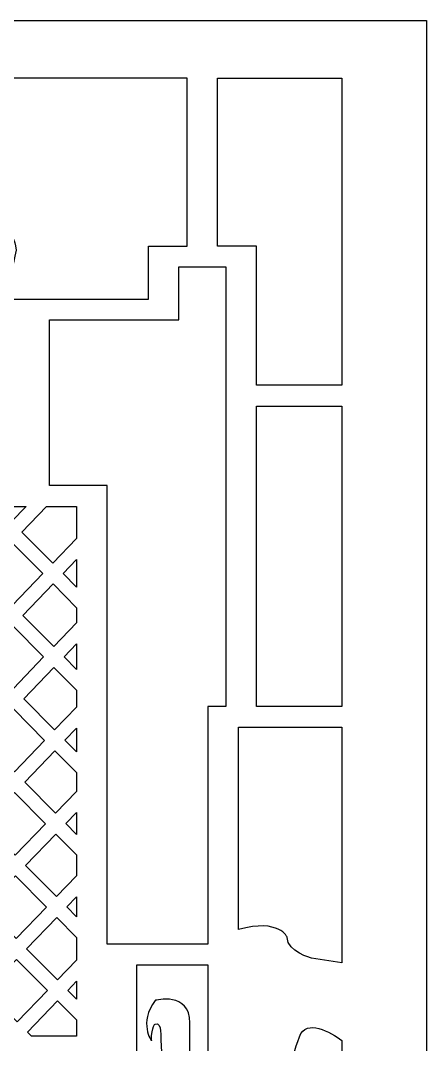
# Model space of a CAD drawing. Header units: centimetres. Extents: x 14.1 to 21.4, y -9 to 9.
# Drawn here: x 18.64 to 21.44, y 1.95 to 9 of the extents above; entities that cross this region are included whole.
import ezdxf

# ---------------------------------------------------------------- set-up
doc = ezdxf.new("R2010")
doc.units = ezdxf.units.CM
doc.header["$MEASUREMENT"] = 0
doc.layers.add('layer 1', color=7, linetype='Continuous')

msp = doc.modelspace()

# ---------------------------------------------------------------- linework, layer by layer
at = {"layer": 'layer 1', "color": 250}
for points, knots in [([(20.85393, -9.00021), (20.85393, -9.00021), (21.43683, -9.00021), (21.43683, -9.00021), (21.43683, -9.00021), (21.43683, -9.00021), (21.43683, -8.60196), (21.43683, -8.60196), (21.43683, -8.60196), (21.43683, -8.60196), (21.43683, 8.60252), (21.43683, 8.60252), (21.43683, 8.60252), (21.43683, 8.60252), (21.43683, 9.00077), (21.43683, 9.00077), (21.43683, 9.00077), (21.43683, 9.00077), (20.85393, 9.00077), (20.85393, 9.00077), (20.85393, 9.00077), (20.85393, 9.00077), (14.6985, 9.00077), (14.6985, 9.00077), (14.6985, 9.00077), (14.6985, 9.00077), (14.1156, 9.00077), (14.1156, 9.00077), (14.1156, 9.00077), (14.1156, 9.00077), (14.1156, 8.60252), (14.1156, 8.60252), (14.1156, 8.60252), (14.1156, 8.60252), (14.1156, -8.60196), (14.1156, -8.60196), (14.1156, -8.60196), (14.1156, -8.60196), (14.1156, -9.00021), (14.1156, -9.00021), (14.1156, -9.00021), (14.1156, -9.00021), (14.6985, -9.00021), (14.6985, -9.00021), (14.6985, -9.00021), (14.6985, -9.00021), (20.85393, -9.00021), (20.85393, -9.00021)], [0, 0, 0, 0, 0.0769231, 0.0769231, 0.0769231, 0.0769231, 0.1538462, 0.1538462, 0.1538462, 0.1538462, 0.2307692, 0.2307692, 0.2307692, 0.2307692, 0.3076923, 0.3076923, 0.3076923, 0.3076923, 0.3846154, 0.3846154, 0.3846154, 0.3846154, 0.4615385, 0.4615385, 0.4615385, 0.4615385, 0.5384615, 0.5384615, 0.5384615, 0.5384615, 0.6153846, 0.6153846, 0.6153846, 0.6153846, 0.6923077, 0.6923077, 0.6923077, 0.6923077, 0.7692308, 0.7692308, 0.7692308, 0.7692308, 0.8461538, 0.8461538, 0.8461538, 0.8461538, 1, 1, 1, 1]), ([(18.5123, 7.08315), (18.54031, 7.15126), (18.59165, 7.31798), (18.61011, 7.41889), (18.61011, 7.41889), (18.61011, 7.41889), (18.61011, 7.50743), (18.53236, 7.56941), (18.53236, 7.56941), (18.53236, 7.56941), (18.50644, 7.95013), (18.37685, 7.81732), (18.37685, 7.81732), (18.37685, 7.81732), (18.19542, 7.7642), (18.26022, 7.91471), (18.26022, 7.91471), (18.26022, 7.91471), (18.2343, 8.03867), (18.31205, 8.06523), (18.31205, 8.06523), (18.38981, 8.09179), (18.44164, 8.37154), (18.36389, 8.53091), (18.36389, 8.53091), (18.34714, 8.56524), (18.32558, 8.58796), (18.30206, 8.60252), (18.30206, 8.60252), (18.30206, 8.60252), (19.78795, 8.60252), (19.78795, 8.60252), (19.78795, 8.60252), (19.78795, 8.60252), (19.78795, 7.44804), (19.78795, 7.44804), (19.78795, 7.44804), (19.78795, 7.44804), (19.73076, 7.44804), (19.73076, 7.44804), (19.73076, 7.44804), (19.73076, 7.44804), (19.52092, 7.44804), (19.52092, 7.44804), (19.52092, 7.44804), (19.52092, 7.44804), (19.52092, 7.30467), (19.52092, 7.30467), (19.52092, 7.30467), (19.52092, 7.30467), (19.52092, 7.08315), (19.52092, 7.08315), (19.52092, 7.08315), (19.52092, 7.08315), (18.84007, 7.08315), (18.84007, 7.08315), (18.84007, 7.08315), (18.84007, 7.08315), (18.63022, 7.08315), (18.63022, 7.08315), (18.63022, 7.08315), (18.63022, 7.08315), (18.5123, 7.08315), (18.5123, 7.08315)], [0, 0, 0, 0, 0.0588235, 0.0588235, 0.0588235, 0.0588235, 0.1176471, 0.1176471, 0.1176471, 0.1176471, 0.1764706, 0.1764706, 0.1764706, 0.1764706, 0.2352941, 0.2352941, 0.2352941, 0.2352941, 0.2941176, 0.2941176, 0.2941176, 0.2941176, 0.3529412, 0.3529412, 0.3529412, 0.3529412, 0.4117647, 0.4117647, 0.4117647, 0.4117647, 0.4705882, 0.4705882, 0.4705882, 0.4705882, 0.5294118, 0.5294118, 0.5294118, 0.5294118, 0.5882353, 0.5882353, 0.5882353, 0.5882353, 0.6470588, 0.6470588, 0.6470588, 0.6470588, 0.7058824, 0.7058824, 0.7058824, 0.7058824, 0.7647059, 0.7647059, 0.7647059, 0.7647059, 0.8235294, 0.8235294, 0.8235294, 0.8235294, 0.8823529, 0.8823529, 0.8823529, 0.8823529, 1, 1, 1, 1]), ([(19.9978, 8.60252), (19.9978, 8.60252), (19.9978, 7.44804), (19.9978, 7.44804), (19.9978, 7.44804), (19.9978, 7.44804), (20.05499, 7.44804), (20.05499, 7.44804), (20.05499, 7.44804), (20.05499, 7.44804), (20.26483, 7.44804), (20.26483, 7.44804), (20.26483, 7.44804), (20.26483, 7.44804), (20.26483, 7.30467), (20.26483, 7.30467), (20.26483, 7.30467), (20.26483, 7.30467), (20.26483, 6.49008), (20.26483, 6.49008), (20.26483, 6.49008), (20.26483, 6.49008), (20.85393, 6.49008), (20.85393, 6.49008), (20.85393, 6.49008), (20.85393, 6.49008), (20.85393, 8.60252), (20.85393, 8.60252), (20.85393, 8.60252), (20.85393, 8.60252), (19.9978, 8.60252), (19.9978, 8.60252)], [0, 0, 0, 0, 0.1111111, 0.1111111, 0.1111111, 0.1111111, 0.2222222, 0.2222222, 0.2222222, 0.2222222, 0.3333333, 0.3333333, 0.3333333, 0.3333333, 0.4444444, 0.4444444, 0.4444444, 0.4444444, 0.5555556, 0.5555556, 0.5555556, 0.5555556, 0.6666667, 0.6666667, 0.6666667, 0.6666667, 0.7777778, 0.7777778, 0.7777778, 0.7777778, 1, 1, 1, 1]), ([(18.84007, 5.7992), (18.84007, 5.7992), (19.23614, 5.7992), (19.23614, 5.7992), (19.23614, 5.7992), (19.23614, 5.7992), (19.23614, 2.64268), (19.23614, 2.64268), (19.23614, 2.64268), (19.23614, 2.64268), (19.9315, 2.64268), (19.9315, 2.64268), (19.9315, 2.64268), (19.9315, 2.64268), (19.9315, 4.1349), (19.9315, 4.1349), (19.9315, 4.1349), (19.9315, 4.1349), (19.9315, 4.27827), (19.9315, 4.27827), (19.9315, 4.27827), (19.9315, 4.27827), (20.05499, 4.27827), (20.05499, 4.27827), (20.05499, 4.27827), (20.05499, 4.27827), (20.05499, 7.30467), (20.05499, 7.30467), (20.05499, 7.30467), (20.05499, 7.30467), (19.9978, 7.30467), (19.9978, 7.30467), (19.9978, 7.30467), (19.9978, 7.30467), (19.78795, 7.30467), (19.78795, 7.30467), (19.78795, 7.30467), (19.78795, 7.30467), (19.73076, 7.30467), (19.73076, 7.30467), (19.73076, 7.30467), (19.73076, 7.30467), (19.73076, 6.93978), (19.73076, 6.93978), (19.73076, 6.93978), (19.73076, 6.93978), (19.66186, 6.93978), (19.66186, 6.93978), (19.66186, 6.93978), (19.66186, 6.93978), (19.52092, 6.93978), (19.52092, 6.93978), (19.52092, 6.93978), (19.52092, 6.93978), (18.84007, 6.93978), (18.84007, 6.93978), (18.84007, 6.93978), (18.84007, 6.93978), (18.84007, 5.7992), (18.84007, 5.7992)], [0, 0, 0, 0, 0.0625, 0.0625, 0.0625, 0.0625, 0.125, 0.125, 0.125, 0.125, 0.1875, 0.1875, 0.1875, 0.1875, 0.25, 0.25, 0.25, 0.25, 0.3125, 0.3125, 0.3125, 0.3125, 0.375, 0.375, 0.375, 0.375, 0.4375, 0.4375, 0.4375, 0.4375, 0.5, 0.5, 0.5, 0.5, 0.5625, 0.5625, 0.5625, 0.5625, 0.625, 0.625, 0.625, 0.625, 0.6875, 0.6875, 0.6875, 0.6875, 0.75, 0.75, 0.75, 0.75, 0.8125, 0.8125, 0.8125, 0.8125, 0.875, 0.875, 0.875, 0.875, 1, 1, 1, 1]), ([(20.85393, 6.34671), (20.85393, 6.34671), (20.26483, 6.34671), (20.26483, 6.34671), (20.26483, 6.34671), (20.26483, 6.34671), (20.26483, 4.27827), (20.26483, 4.27827), (20.26483, 4.27827), (20.26483, 4.27827), (20.85393, 4.27827), (20.85393, 4.27827), (20.85393, 4.27827), (20.85393, 4.27827), (20.85393, 6.34671), (20.85393, 6.34671)], [0, 0, 0, 0, 0.2, 0.2, 0.2, 0.2, 0.4, 0.4, 0.4, 0.4, 0.6, 0.6, 0.6, 0.6, 1, 1, 1, 1]), ([(18.47441, 5.65583), (18.47441, 5.65583), (18.57896, 5.55057), (18.57896, 5.55057), (18.57896, 5.55057), (18.57896, 5.55057), (18.68012, 5.65583), (18.68012, 5.65583), (18.68012, 5.65583), (18.68012, 5.65583), (18.47441, 5.65583), (18.47441, 5.65583)], [0, 0, 0, 0, 0.25, 0.25, 0.25, 0.25, 0.5, 0.5, 0.5, 0.5, 1, 1, 1, 1]), ([(18.81958, 5.65583), (18.81958, 5.65583), (18.64984, 5.4792), (18.64984, 5.4792), (18.64984, 5.4792), (18.64984, 5.4792), (18.86256, 5.26505), (18.86256, 5.26505), (18.86256, 5.26505), (18.86256, 5.26505), (19.02629, 5.43541), (19.02629, 5.43541), (19.02629, 5.43541), (19.02629, 5.43541), (19.02629, 5.65583), (19.02629, 5.65583), (19.02629, 5.65583), (19.02629, 5.65583), (18.81958, 5.65583), (18.81958, 5.65583)], [0, 0, 0, 0, 0.1666667, 0.1666667, 0.1666667, 0.1666667, 0.3333333, 0.3333333, 0.3333333, 0.3333333, 0.5, 0.5, 0.5, 0.5, 0.6666667, 0.6666667, 0.6666667, 0.6666667, 1, 1, 1, 1]), ([(18.37264, 5.19076), (18.37264, 5.19076), (18.58536, 4.97661), (18.58536, 4.97661), (18.58536, 4.97661), (18.58536, 4.97661), (18.79328, 5.19295), (18.79328, 5.19295), (18.79328, 5.19295), (18.79328, 5.19295), (18.58056, 5.40711), (18.58056, 5.40711), (18.58056, 5.40711), (18.58056, 5.40711), (18.37264, 5.19076), (18.37264, 5.19076)], [0, 0, 0, 0, 0.2, 0.2, 0.2, 0.2, 0.4, 0.4, 0.4, 0.4, 0.6, 0.6, 0.6, 0.6, 1, 1, 1, 1]), ([(19.02629, 5.29029), (19.02629, 5.29029), (18.93345, 5.19368), (18.93345, 5.19368), (18.93345, 5.19368), (18.93345, 5.19368), (19.02629, 5.10021), (19.02629, 5.10021), (19.02629, 5.10021), (19.02629, 5.10021), (19.02629, 5.29029), (19.02629, 5.29029)], [0, 0, 0, 0, 0.25, 0.25, 0.25, 0.25, 0.5, 0.5, 0.5, 0.5, 1, 1, 1, 1]), ([(18.65624, 4.90524), (18.65624, 4.90524), (18.86897, 4.69108), (18.86897, 4.69108), (18.86897, 4.69108), (18.86897, 4.69108), (19.02629, 4.85479), (19.02629, 4.85479), (19.02629, 4.85479), (19.02629, 4.85479), (19.02629, 4.95837), (19.02629, 4.95837), (19.02629, 4.95837), (19.02629, 4.95837), (18.86416, 5.12159), (18.86416, 5.12159), (18.86416, 5.12159), (18.86416, 5.12159), (18.65624, 4.90524), (18.65624, 4.90524)], [0, 0, 0, 0, 0.1666667, 0.1666667, 0.1666667, 0.1666667, 0.3333333, 0.3333333, 0.3333333, 0.3333333, 0.5, 0.5, 0.5, 0.5, 0.6666667, 0.6666667, 0.6666667, 0.6666667, 1, 1, 1, 1]), ([(18.37905, 4.61681), (18.37905, 4.61681), (18.59177, 4.40265), (18.59177, 4.40265), (18.59177, 4.40265), (18.59177, 4.40265), (18.79968, 4.61899), (18.79968, 4.61899), (18.79968, 4.61899), (18.79968, 4.61899), (18.58697, 4.83315), (18.58697, 4.83315), (18.58697, 4.83315), (18.58697, 4.83315), (18.37905, 4.61681), (18.37905, 4.61681)], [0, 0, 0, 0, 0.2, 0.2, 0.2, 0.2, 0.4, 0.4, 0.4, 0.4, 0.6, 0.6, 0.6, 0.6, 1, 1, 1, 1]), ([(19.02629, 4.70967), (19.02629, 4.70967), (18.93985, 4.61972), (18.93985, 4.61972), (18.93985, 4.61972), (18.93985, 4.61972), (19.02629, 4.53269), (19.02629, 4.53269), (19.02629, 4.53269), (19.02629, 4.53269), (19.02629, 4.70967), (19.02629, 4.70967)], [0, 0, 0, 0, 0.25, 0.25, 0.25, 0.25, 0.5, 0.5, 0.5, 0.5, 1, 1, 1, 1]), ([(18.66265, 4.33128), (18.66265, 4.33128), (18.87537, 4.11713), (18.87537, 4.11713), (18.87537, 4.11713), (18.87537, 4.11713), (19.02629, 4.27417), (19.02629, 4.27417), (19.02629, 4.27417), (19.02629, 4.27417), (19.02629, 4.39085), (19.02629, 4.39085), (19.02629, 4.39085), (19.02629, 4.39085), (18.87057, 4.54763), (18.87057, 4.54763), (18.87057, 4.54763), (18.87057, 4.54763), (18.66265, 4.33128), (18.66265, 4.33128)], [0, 0, 0, 0, 0.1666667, 0.1666667, 0.1666667, 0.1666667, 0.3333333, 0.3333333, 0.3333333, 0.3333333, 0.5, 0.5, 0.5, 0.5, 0.6666667, 0.6666667, 0.6666667, 0.6666667, 1, 1, 1, 1]), ([(18.38544, 4.04284), (18.38544, 4.04284), (18.59816, 3.82868), (18.59816, 3.82868), (18.59816, 3.82868), (18.59816, 3.82868), (18.80608, 4.04503), (18.80608, 4.04503), (18.80608, 4.04503), (18.80608, 4.04503), (18.59337, 4.25919), (18.59337, 4.25919), (18.59337, 4.25919), (18.59337, 4.25919), (18.38544, 4.04284), (18.38544, 4.04284)], [0, 0, 0, 0, 0.2, 0.2, 0.2, 0.2, 0.4, 0.4, 0.4, 0.4, 0.6, 0.6, 0.6, 0.6, 1, 1, 1, 1]), ([(19.02629, 4.12906), (19.02629, 4.12906), (18.94624, 4.04577), (18.94624, 4.04577), (18.94624, 4.04577), (18.94624, 4.04577), (19.02629, 3.96518), (19.02629, 3.96518), (19.02629, 3.96518), (19.02629, 3.96518), (19.02629, 4.12906), (19.02629, 4.12906)], [0, 0, 0, 0, 0.25, 0.25, 0.25, 0.25, 0.5, 0.5, 0.5, 0.5, 1, 1, 1, 1]), ([(20.85393, 4.1349), (20.85393, 4.1349), (20.26483, 4.1349), (20.26483, 4.1349), (20.26483, 4.1349), (20.26483, 4.1349), (20.14134, 4.1349), (20.14134, 4.1349), (20.14134, 4.1349), (20.14134, 4.1349), (20.14134, 2.74281), (20.14134, 2.74281), (20.14134, 2.74281), (20.42492, 2.82074), (20.47777, 2.68843), (20.47777, 2.68843), (20.47777, 2.68843), (20.47777, 2.58864), (20.6447, 2.54588), (20.6447, 2.54588), (20.6447, 2.54588), (20.6447, 2.54588), (20.85393, 2.51289), (20.85393, 2.51289), (20.85393, 2.51289), (20.85393, 2.51289), (20.85393, 4.1349), (20.85393, 4.1349)], [0, 0, 0, 0, 0.125, 0.125, 0.125, 0.125, 0.25, 0.25, 0.25, 0.25, 0.375, 0.375, 0.375, 0.375, 0.5, 0.5, 0.5, 0.5, 0.625, 0.625, 0.625, 0.625, 0.75, 0.75, 0.75, 0.75, 1, 1, 1, 1]), ([(18.66904, 3.75733), (18.66904, 3.75733), (18.88176, 3.54316), (18.88176, 3.54316), (18.88176, 3.54316), (18.88176, 3.54316), (19.02629, 3.69355), (19.02629, 3.69355), (19.02629, 3.69355), (19.02629, 3.69355), (19.02629, 3.82333), (19.02629, 3.82333), (19.02629, 3.82333), (19.02629, 3.82333), (18.87696, 3.97368), (18.87696, 3.97368), (18.87696, 3.97368), (18.87696, 3.97368), (18.66904, 3.75733), (18.66904, 3.75733)], [0, 0, 0, 0, 0.1666667, 0.1666667, 0.1666667, 0.1666667, 0.3333333, 0.3333333, 0.3333333, 0.3333333, 0.5, 0.5, 0.5, 0.5, 0.6666667, 0.6666667, 0.6666667, 0.6666667, 1, 1, 1, 1]), ([(18.39184, 3.46889), (18.39184, 3.46889), (18.60456, 3.25473), (18.60456, 3.25473), (18.60456, 3.25473), (18.60456, 3.25473), (18.81248, 3.47107), (18.81248, 3.47107), (18.81248, 3.47107), (18.81248, 3.47107), (18.59976, 3.68524), (18.59976, 3.68524), (18.59976, 3.68524), (18.59976, 3.68524), (18.39184, 3.46889), (18.39184, 3.46889)], [0, 0, 0, 0, 0.2, 0.2, 0.2, 0.2, 0.4, 0.4, 0.4, 0.4, 0.6, 0.6, 0.6, 0.6, 1, 1, 1, 1]), ([(19.02629, 3.54843), (19.02629, 3.54843), (18.95265, 3.4718), (18.95265, 3.4718), (18.95265, 3.4718), (18.95265, 3.4718), (19.02629, 3.39766), (19.02629, 3.39766), (19.02629, 3.39766), (19.02629, 3.39766), (19.02629, 3.54843), (19.02629, 3.54843)], [0, 0, 0, 0, 0.25, 0.25, 0.25, 0.25, 0.5, 0.5, 0.5, 0.5, 1, 1, 1, 1]), ([(18.67545, 3.18336), (18.67545, 3.18336), (18.88817, 2.96921), (18.88817, 2.96921), (18.88817, 2.96921), (18.88817, 2.96921), (19.02629, 3.11294), (19.02629, 3.11294), (19.02629, 3.11294), (19.02629, 3.11294), (19.02629, 3.25582), (19.02629, 3.25582), (19.02629, 3.25582), (19.02629, 3.25582), (18.88336, 3.39971), (18.88336, 3.39971), (18.88336, 3.39971), (18.88336, 3.39971), (18.67545, 3.18336), (18.67545, 3.18336)], [0, 0, 0, 0, 0.1666667, 0.1666667, 0.1666667, 0.1666667, 0.3333333, 0.3333333, 0.3333333, 0.3333333, 0.5, 0.5, 0.5, 0.5, 0.6666667, 0.6666667, 0.6666667, 0.6666667, 1, 1, 1, 1]), ([(18.39825, 2.89492), (18.39825, 2.89492), (18.61097, 2.68077), (18.61097, 2.68077), (18.61097, 2.68077), (18.61097, 2.68077), (18.81888, 2.89712), (18.81888, 2.89712), (18.81888, 2.89712), (18.81888, 2.89712), (18.60617, 3.11128), (18.60617, 3.11128), (18.60617, 3.11128), (18.60617, 3.11128), (18.39825, 2.89492), (18.39825, 2.89492)], [0, 0, 0, 0, 0.2, 0.2, 0.2, 0.2, 0.4, 0.4, 0.4, 0.4, 0.6, 0.6, 0.6, 0.6, 1, 1, 1, 1]), ([(19.02629, 2.96782), (19.02629, 2.96782), (18.95905, 2.89785), (18.95905, 2.89785), (18.95905, 2.89785), (18.95905, 2.89785), (19.02629, 2.83015), (19.02629, 2.83015), (19.02629, 2.83015), (19.02629, 2.83015), (19.02629, 2.96782), (19.02629, 2.96782)], [0, 0, 0, 0, 0.25, 0.25, 0.25, 0.25, 0.5, 0.5, 0.5, 0.5, 1, 1, 1, 1]), ([(18.68185, 2.60941), (18.68185, 2.60941), (18.89457, 2.39525), (18.89457, 2.39525), (18.89457, 2.39525), (18.89457, 2.39525), (19.02629, 2.53232), (19.02629, 2.53232), (19.02629, 2.53232), (19.02629, 2.53232), (19.02629, 2.68831), (19.02629, 2.68831), (19.02629, 2.68831), (19.02629, 2.68831), (18.88976, 2.82576), (18.88976, 2.82576), (18.88976, 2.82576), (18.88976, 2.82576), (18.68185, 2.60941), (18.68185, 2.60941)], [0, 0, 0, 0, 0.1666667, 0.1666667, 0.1666667, 0.1666667, 0.3333333, 0.3333333, 0.3333333, 0.3333333, 0.5, 0.5, 0.5, 0.5, 0.6666667, 0.6666667, 0.6666667, 0.6666667, 1, 1, 1, 1]), ([(18.40465, 2.32097), (18.40465, 2.32097), (18.61736, 2.10681), (18.61736, 2.10681), (18.61736, 2.10681), (18.61736, 2.10681), (18.82528, 2.32315), (18.82528, 2.32315), (18.82528, 2.32315), (18.82528, 2.32315), (18.61256, 2.53731), (18.61256, 2.53731), (18.61256, 2.53731), (18.61256, 2.53731), (18.40465, 2.32097), (18.40465, 2.32097)], [0, 0, 0, 0, 0.2, 0.2, 0.2, 0.2, 0.4, 0.4, 0.4, 0.4, 0.6, 0.6, 0.6, 0.6, 1, 1, 1, 1]), ([(19.23614, 1.63761), (19.23614, 1.63761), (19.23614, -1.58001), (19.23614, -1.58001), (19.23614, -1.58001), (19.23614, -1.58001), (19.80113, -1.58001), (19.80113, -1.58001), (19.80113, -1.58001), (19.80113, -1.58001), (19.80113, -1.72156), (19.80113, -1.72156), (19.80113, -1.72156), (19.80113, -1.72156), (19.80546, -1.72308), (19.80546, -1.72308), (19.80546, -1.72308), (19.80546, -1.72308), (19.8076, -2.04278), (19.8076, -2.04278), (19.8076, -2.04278), (19.8076, -2.25932), (19.56829, -2.19745), (19.56829, -2.19745), (19.56829, -2.19745), (19.45187, -2.03837), (19.54242, -1.91905), (19.54242, -1.91905), (19.54242, -1.91905), (19.54242, -2.02511), (19.56829, -2.03395), (19.56829, -2.03395), (19.56829, -2.03395), (19.61593, -2.05458), (19.60709, -1.92347), (19.60709, -1.92347), (19.60709, -1.92347), (19.60709, -1.92347), (19.61881, -1.72338), (19.61881, -1.72338), (19.61881, -1.72338), (19.61881, -1.72338), (19.44157, -1.72338), (19.44157, -1.72338), (19.44157, -1.72338), (19.44157, -1.72338), (19.44157, -2.44171), (19.44157, -2.44171), (19.44157, -2.44171), (19.44157, -2.44171), (19.9315, -2.44171), (19.9315, -2.44171), (19.9315, -2.44171), (19.9315, -2.44171), (19.9315, 2.49931), (19.9315, 2.49931), (19.9315, 2.49931), (19.9315, 2.49931), (19.44157, 2.49931), (19.44157, 2.49931), (19.44157, 2.49931), (19.44157, 2.49931), (19.44157, 1.78098), (19.44157, 1.78098), (19.44157, 1.78098), (19.44157, 1.78098), (19.61881, 1.78098), (19.61881, 1.78098), (19.61881, 1.78098), (19.61881, 1.78098), (19.60709, 1.98107), (19.60709, 1.98107), (19.60709, 1.98107), (19.60709, 1.98107), (19.61593, 2.11218), (19.56829, 2.09155), (19.56829, 2.09155), (19.56829, 2.09155), (19.54242, 2.08271), (19.54242, 1.97665), (19.54242, 1.97665), (19.54242, 1.97665), (19.45187, 2.09596), (19.56829, 2.25505), (19.56829, 2.25505), (19.56829, 2.25505), (19.8076, 2.31691), (19.8076, 2.10038), (19.8076, 2.10038), (19.8076, 2.10038), (19.80546, 1.78068), (19.80546, 1.78068), (19.80546, 1.78068), (19.80546, 1.78068), (19.80113, 1.77916), (19.80113, 1.77916), (19.80113, 1.77916), (19.80113, 1.77916), (19.80113, 1.63761), (19.80113, 1.63761), (19.80113, 1.63761), (19.80113, 1.63761), (19.23614, 1.63761), (19.23614, 1.63761)], [0, 0, 0, 0, 0.037037, 0.037037, 0.037037, 0.037037, 0.0740741, 0.0740741, 0.0740741, 0.0740741, 0.1111111, 0.1111111, 0.1111111, 0.1111111, 0.1481481, 0.1481481, 0.1481481, 0.1481481, 0.1851852, 0.1851852, 0.1851852, 0.1851852, 0.2222222, 0.2222222, 0.2222222, 0.2222222, 0.2592593, 0.2592593, 0.2592593, 0.2592593, 0.2962963, 0.2962963, 0.2962963, 0.2962963, 0.3333333, 0.3333333, 0.3333333, 0.3333333, 0.3703704, 0.3703704, 0.3703704, 0.3703704, 0.4074074, 0.4074074, 0.4074074, 0.4074074, 0.4444444, 0.4444444, 0.4444444, 0.4444444, 0.4814815, 0.4814815, 0.4814815, 0.4814815, 0.5185185, 0.5185185, 0.5185185, 0.5185185, 0.5555556, 0.5555556, 0.5555556, 0.5555556, 0.5925926, 0.5925926, 0.5925926, 0.5925926, 0.6296296, 0.6296296, 0.6296296, 0.6296296, 0.6666667, 0.6666667, 0.6666667, 0.6666667, 0.7037037, 0.7037037, 0.7037037, 0.7037037, 0.7407407, 0.7407407, 0.7407407, 0.7407407, 0.7777778, 0.7777778, 0.7777778, 0.7777778, 0.8148148, 0.8148148, 0.8148148, 0.8148148, 0.8518519, 0.8518519, 0.8518519, 0.8518519, 0.8888889, 0.8888889, 0.8888889, 0.8888889, 0.9259259, 0.9259259, 0.9259259, 0.9259259, 1, 1, 1, 1]), ([(19.02629, 2.38719), (19.02629, 2.38719), (18.96545, 2.32388), (18.96545, 2.32388), (18.96545, 2.32388), (18.96545, 2.32388), (19.02629, 2.26263), (19.02629, 2.26263), (19.02629, 2.26263), (19.02629, 2.26263), (19.02629, 2.38719), (19.02629, 2.38719)], [0, 0, 0, 0, 0.25, 0.25, 0.25, 0.25, 0.5, 0.5, 0.5, 0.5, 1, 1, 1, 1]), ([(18.71553, 2.00797), (18.71553, 2.00797), (19.02629, 2.00797), (19.02629, 2.00797), (19.02629, 2.00797), (19.02629, 2.00797), (19.02629, 2.12079), (19.02629, 2.12079), (19.02629, 2.12079), (19.02629, 2.12079), (18.89616, 2.25179), (18.89616, 2.25179), (18.89616, 2.25179), (18.89616, 2.25179), (18.68825, 2.03544), (18.68825, 2.03544), (18.68825, 2.03544), (18.68825, 2.03544), (18.71553, 2.00797), (18.71553, 2.00797)], [0, 0, 0, 0, 0.1666667, 0.1666667, 0.1666667, 0.1666667, 0.3333333, 0.3333333, 0.3333333, 0.3333333, 0.5, 0.5, 0.5, 0.5, 0.6666667, 0.6666667, 0.6666667, 0.6666667, 1, 1, 1, 1]), ([(20.85393, 1.97852), (20.7756, 2.03439), (20.60863, 2.13368), (20.56123, 2.00415), (20.56123, 2.00415), (20.49864, 1.83308), (20.47777, 1.67627), (20.47777, 1.67627), (20.47777, 1.67627), (20.41518, 1.74755), (20.31085, 1.67627), (20.31085, 1.67627), (20.31085, 1.67627), (20.31085, 1.58784), (20.2145, 1.57073), (20.14134, 1.57048), (20.14134, 1.57048), (20.14134, 1.57048), (20.14134, -1.48141), (20.14134, -1.48141), (20.14134, -1.48141), (20.21068, -1.48491), (20.28998, -1.50644), (20.28998, -1.58667), (20.28998, -1.58667), (20.28998, -1.58667), (20.39431, -1.65795), (20.45691, -1.58667), (20.45691, -1.58667), (20.45691, -1.58667), (20.47777, -1.74348), (20.54037, -1.91455), (20.54037, -1.91455), (20.59257, -2.05721), (20.78983, -1.92231), (20.85393, -1.87355), (20.85393, -1.87355), (20.85393, -1.87355), (20.85393, 1.97852), (20.85393, 1.97852)], [0, 0, 0, 0, 0.0909091, 0.0909091, 0.0909091, 0.0909091, 0.1818182, 0.1818182, 0.1818182, 0.1818182, 0.2727273, 0.2727273, 0.2727273, 0.2727273, 0.3636364, 0.3636364, 0.3636364, 0.3636364, 0.4545455, 0.4545455, 0.4545455, 0.4545455, 0.5454545, 0.5454545, 0.5454545, 0.5454545, 0.6363636, 0.6363636, 0.6363636, 0.6363636, 0.7272727, 0.7272727, 0.7272727, 0.7272727, 0.8181818, 0.8181818, 0.8181818, 0.8181818, 1, 1, 1, 1])]:
    msp.add_open_spline(points, degree=3, knots=knots, dxfattribs=at)

doc.saveas('drawing.dxf')
